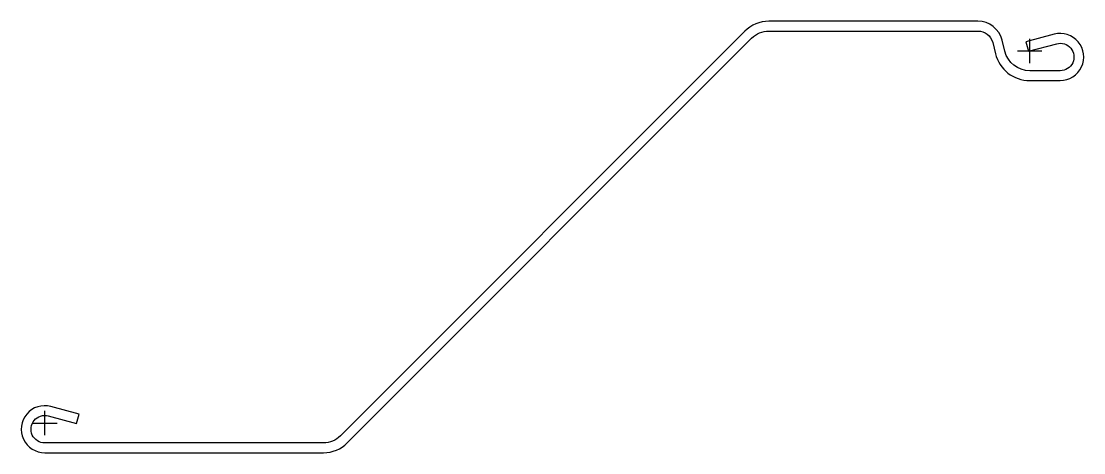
# Model space of a CAD drawing. Header units: millimetres. Extents: x -19 to 851, y -24 to 329.
import ezdxf

# ---------------------------------------------------------------- set-up
doc = ezdxf.new("R2010")
doc.units = ezdxf.units.MM
doc.header["$LTSCALE"] = 0.2

msp = doc.modelspace()

# ---------------------------------------------------------------- linework, layer by layer
at = {"flags": 128}
msp.add_lwpolyline([(573.51, 320.7), (242.21, -10.54, -0.198892), (228.43, -16.25), (0, -16.25, -1.140281), (2.91, 5.87), (26.09, -0.34), (28.16, 7.38), (4.98, 13.59, 1.140281), (0, -24.25), (228.43, -24.25, 0.198892), (247.87, -16.2), (579.16, 315.04, -0.198892), (593.3, 320.9), (764.56, 320.9, -0.344535), (776.65, 311.45), (778.9, 302.37, 0.344535), (807, 280.4), (832, 280.4, 1.140281), (827.02, 318.24), (803.84, 312.03), (805.91, 304.31), (829.09, 310.52, -1.140281), (832, 288.4), (807, 288.4, -0.344535), (786.67, 304.3), (784.41, 313.38, 0.344535), (764.56, 328.9), (593.3, 328.9, 0.198892)], format="xyb", close=True, dxfattribs=at)
at = {"layer": 'DEFPOINTS'}
for p, q in [((807, 294.65), (807, 314.65)), ((797, 304.65), (817, 304.65)), ((0, -10), (0, 10)), ((-10.04, 0), (10.04, 0))]:
    msp.add_line(p, q, dxfattribs=at)

doc.saveas('drawing.dxf')
